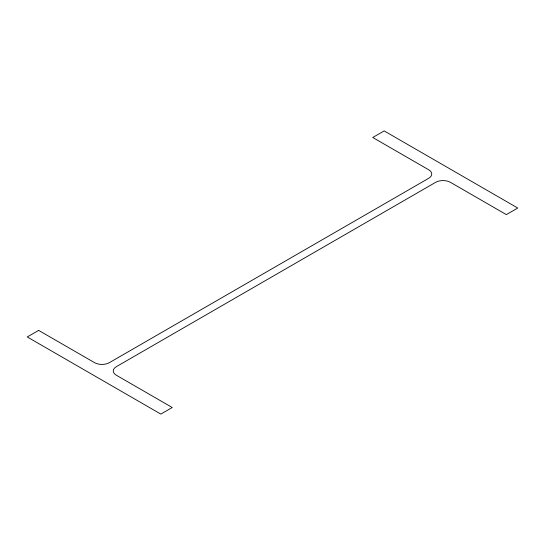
<?xml version="1.0" encoding="UTF-8"?>
<svg xmlns="http://www.w3.org/2000/svg" width="545" height="545" viewBox="0 0 545 545"><rect width="100%" height="100%" fill="white"/><g stroke="black" fill="none" stroke-linecap="round" stroke-linejoin="round"><path stroke-width="0.82" d="M38.654 330.386L27.25 336.967L160.836 414.091L172.24 407.51L116.33 375.232A10.471 6.043 0 0 1 116.33 366.683L435.632 182.337A10.471 6.043 0 0 1 450.443 182.337L506.346 214.614L517.75 208.033L384.164 130.909L372.76 137.49L428.67 169.767A10.471 6.043 0 0 1 428.67 178.317L109.368 362.663A10.471 6.043 0 0 1 94.558 362.663L38.654 330.386"/></g></svg>
